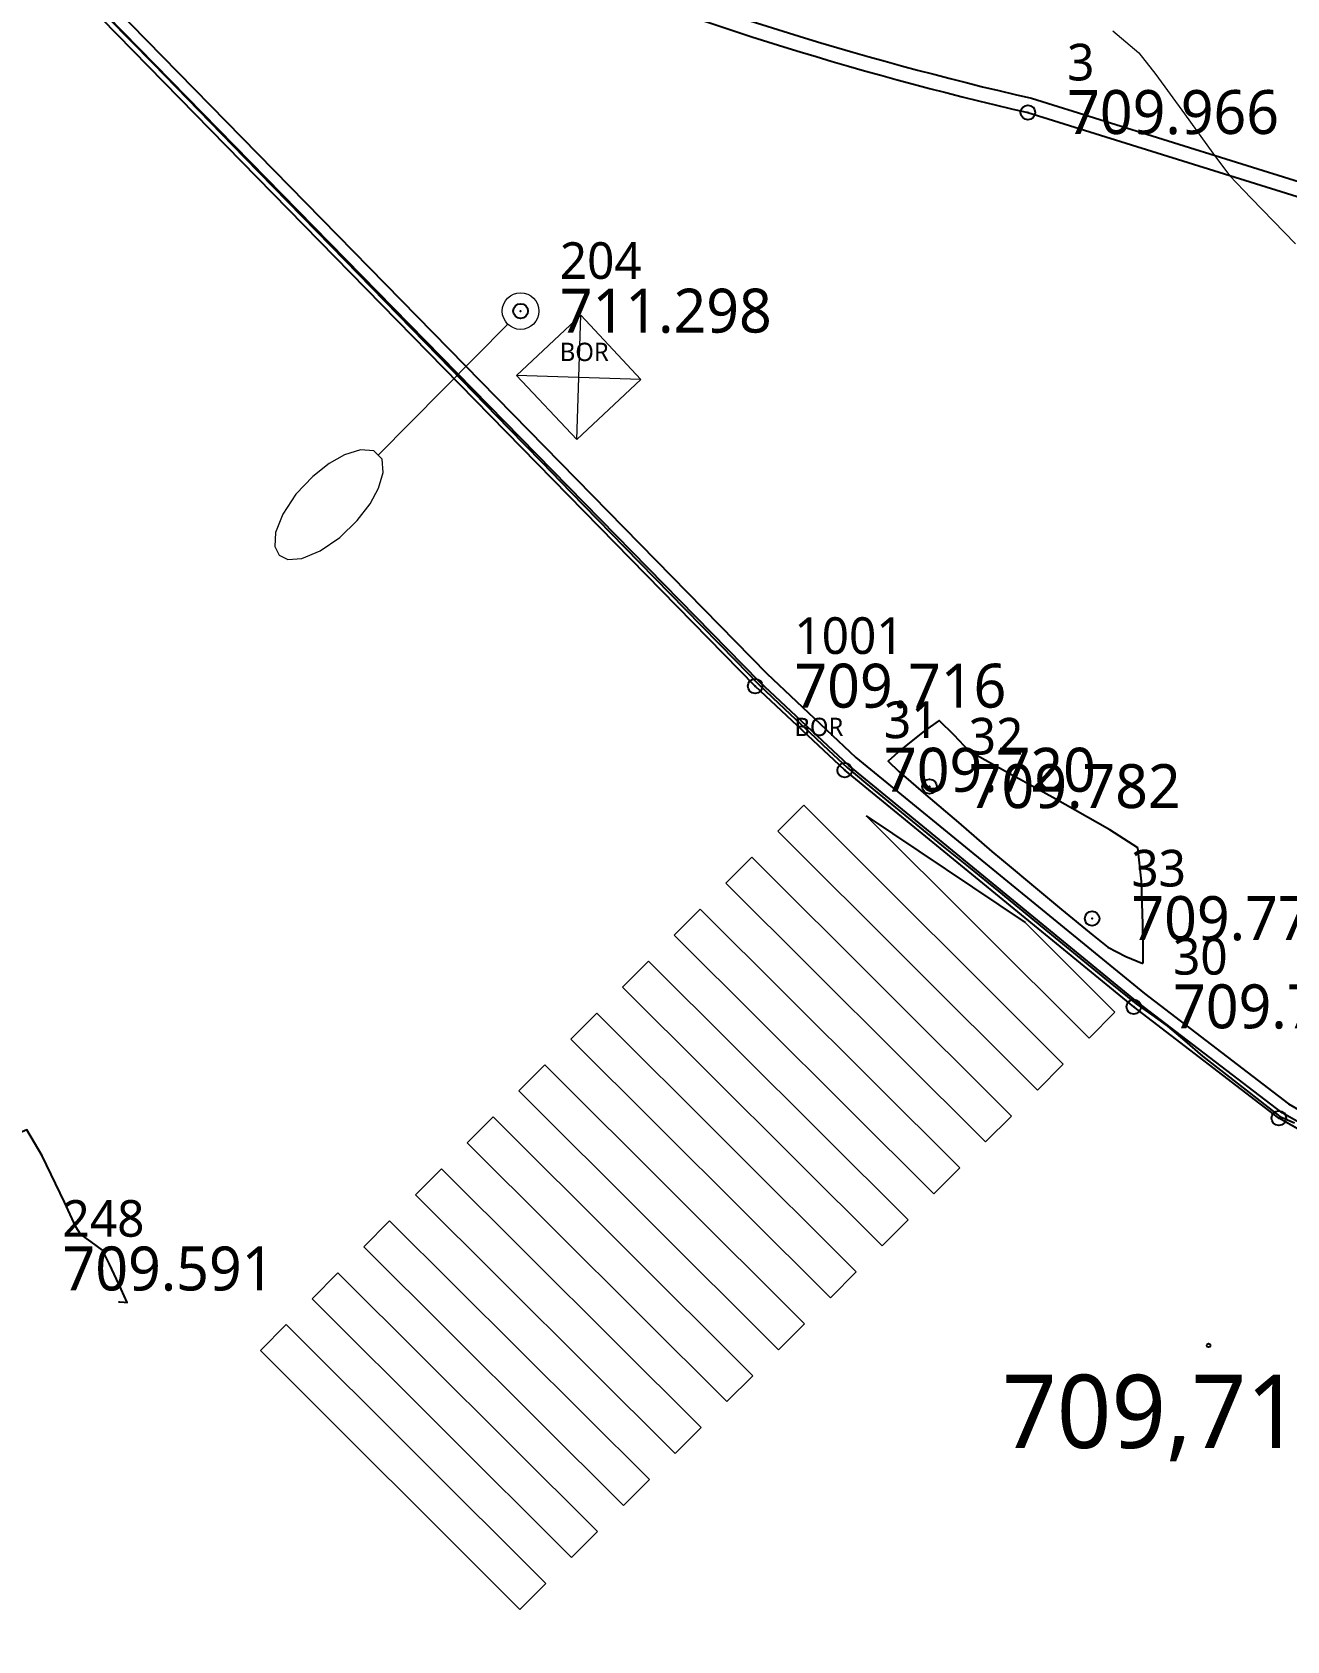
# Model space of a CAD drawing. Header units: metres. Extents: x 429510 to 429857, y 4467140 to 4467333.
# Drawn here: x 429614.44 to 429624.7, y 4467187.77 to 4467200.93 of the extents above; entities that cross this region are included whole.
import ezdxf

# ---------------------------------------------------------------- set-up
doc = ezdxf.new("R2010")
doc.units = ezdxf.units.M
doc.header["$LTSCALE"] = 4
doc.header["$PDMODE"] = 32
doc.header["$PDSIZE"] = 0.12
for name, color, linetype, lineweight in [('38PASO-CEBRA', 254, 'Continuous', 0), ('TB-44BACULO-SENCILLO-P', 254, 'Continuous', 0), ('TB-47REGISTRO-ELECTRICO-P', 213, 'Continuous', 0), ('TRIAL-ACERA', 125, 'Continuous', 9)]:
    doc.layers.add(name, color=color, linetype=linetype, lineweight=lineweight)
for name, color, linetype in [('C-ETIQ', 7, 'Continuous'), ('C-MARC', 7, 'Continuous'), ('C-PUNTOS', 7, 'Continuous'), ('C-SUPE-ETIQ_Puntos', 92, 'Continuous'), ('C-TOPO-FEAT', 94, 'Continuous')]:
    doc.layers.add(name, color=color, linetype=linetype)
for name, color, linetype, lineweight, true_color in [('C-SUPE_CurvasMaestras', 48, 'Continuous', 18, 0x574100), ('TRIAL-BORDILLO', 232, 'Continuous', 9, 0xc70063), ('TRIAL-PINTURA HORIZONTAL', 254, 'Continuous', 9, 0xe0e0e0)]:
    doc.layers.add(name, color=color, linetype=linetype, lineweight=lineweight, true_color=true_color)
doc.layers.add('C-SUPE_CurvasNivel', color=42, linetype='Continuous', true_color=0xb38600)
doc.styles.get("Standard").update_dxf_attribs({"font": 'segoeuil.ttf'})
doc.styles.add('Trial_standard', font='segoeuisl.ttf')

# ---------------------------------------------------------------- blocks, each defined once
blk = doc.blocks.new('*U34')
at = {"flags": 128}
for points in [[(-0.176, -0.178), (-1.942, -1.967)], [(-3.295, -3.329), (-3.177, -3.387), (-2.986, -3.375), (-2.735, -3.272), (-2.466, -3.088), (-2.229, -2.856), (-2.053, -2.627), (-1.939, -2.417), (-1.874, -2.2), (-1.89, -2.018), (-2.001, -1.908), (-2.184, -1.894), (-2.4, -1.962), (-2.609, -2.079), (-2.835, -2.257), (-3.064, -2.498), (-3.245, -2.769), (-3.345, -3.021), (-3.354, -3.212), (-3.295, -3.329)]]:
    blk.add_lwpolyline(points, dxfattribs=at)
blk.add_circle((0, 0), 0.25)
blk = doc.blocks.new('*U35')
for p, q in [((-0.027, -0.848), (0.027, 0.848)), ((0.848, -0.027), (-0.848, 0.027))]:
    blk.add_line(p, q)
at = {"flags": 128}
blk.add_lwpolyline([(0.848, -0.027), (-0.027, -0.848), (-0.848, 0.027), (0.027, 0.848), (0.848, -0.027)], dxfattribs=at)
blk = doc.blocks.new('*U49')
at = {"color": 0, "linetype": 'ByBlock', "lineweight": -2, "transparency": 16777216}
blk.add_point((0, 0), dxfattribs=at)

msp = doc.modelspace()

# ---------------------------------------------------------------- linework, layer by layer
at = {"layer": '38PASO-CEBRA', "color": 254, "linetype": 'Continuous', "lineweight": 0}
for p, q in [((429620.75, 4467194.606), (429620.538, 4467194.393)), ((429620.75, 4467194.606), (429622.875, 4467192.488)), ((429621.262, 4467194.519), (429623.086, 4467192.701)), ((429620.538, 4467194.393), (429622.663, 4467192.276)), ((429620.326, 4467194.181), (429620.114, 4467193.968)), ((429620.326, 4467194.181), (429622.451, 4467192.063)), ((429620.114, 4467193.968), (429622.239, 4467191.851)), ((429619.903, 4467193.756), (429619.691, 4467193.543)), ((429619.903, 4467193.756), (429622.028, 4467191.638)), ((429622.563, 4467193.646), (429623.298, 4467192.913)), ((429619.691, 4467193.543), (429621.816, 4467191.426)), ((429619.479, 4467193.331), (429619.267, 4467193.118)), ((429619.479, 4467193.331), (429621.604, 4467191.213)), ((429619.267, 4467193.118), (429621.392, 4467191.001)), ((429623.298, 4467192.913), (429623.086, 4467192.701)), ((429619.056, 4467192.906), (429618.844, 4467192.693)), ((429619.056, 4467192.906), (429621.181, 4467190.788)), ((429618.844, 4467192.693), (429620.969, 4467190.576)), ((429618.632, 4467192.481), (429618.42, 4467192.268)), ((429618.632, 4467192.481), (429620.757, 4467190.363)), ((429622.875, 4467192.488), (429622.663, 4467192.276)), ((429618.42, 4467192.268), (429620.545, 4467190.151)), ((429618.208, 4467192.056), (429617.997, 4467191.843)), ((429618.208, 4467192.056), (429620.334, 4467189.938)), ((429622.451, 4467192.063), (429622.239, 4467191.851)), ((429617.997, 4467191.843), (429620.122, 4467189.726)), ((429617.785, 4467191.631), (429617.573, 4467191.418)), ((429617.785, 4467191.631), (429619.91, 4467189.513)), ((429622.028, 4467191.638), (429621.816, 4467191.426)), ((429617.573, 4467191.418), (429619.698, 4467189.301)), ((429617.361, 4467191.206), (429617.15, 4467190.993)), ((429617.361, 4467191.206), (429619.487, 4467189.088)), ((429621.604, 4467191.213), (429621.392, 4467191.001)), ((429617.15, 4467190.993), (429619.275, 4467188.876)), ((429616.938, 4467190.781), (429616.726, 4467190.568)), ((429616.938, 4467190.781), (429619.063, 4467188.663)), ((429621.181, 4467190.788), (429620.969, 4467190.576)), ((429616.726, 4467190.568), (429618.851, 4467188.451)), ((429616.514, 4467190.356), (429616.303, 4467190.143)), ((429616.514, 4467190.356), (429618.64, 4467188.238)), ((429620.757, 4467190.363), (429620.545, 4467190.151)), ((429616.303, 4467190.143), (429618.428, 4467188.026)), ((429620.334, 4467189.938), (429620.122, 4467189.726)), ((429619.91, 4467189.513), (429619.698, 4467189.301)), ((429619.487, 4467189.088), (429619.275, 4467188.876)), ((429619.063, 4467188.663), (429618.851, 4467188.451)), ((429618.64, 4467188.238), (429618.428, 4467188.026))]:
    msp.add_line(p, q, dxfattribs=at)
at = {"layer": 'C-MARC', "color": 7, "linetype": 'Continuous', "lineweight": -3}
msp.add_circle((429624.064, 4467190.186, 709.711), 0.015, dxfattribs=at)
at = {"layer": 'C-SUPE_CurvasMaestras', "color": 48, "linetype": 'Continuous', "lineweight": 18, "true_color": 0x574100, "elevation": 710, "flags": 128}
msp.add_lwpolyline([(429623.281, 4467200.944), (429623.494, 4467200.763), (429623.632, 4467200.585), (429623.866, 4467200.263), (429624.1, 4467199.941), (429624.235, 4467199.76), (429624.413, 4467199.574), (429624.776, 4467199.201)], dxfattribs=at)
at = {"layer": 'C-SUPE_CurvasNivel', "color": 42, "linetype": 'Continuous', "lineweight": -3, "true_color": 0xb38600, "flags": 128}
for points, elevation in [([(429614.876, 4467201.238), (429615.425, 4467200.675), (429616.174, 4467199.907), (429616.995, 4467199.066), (429617.759, 4467198.283), (429618.338, 4467197.689), (429618.604, 4467197.416), (429618.845, 4467197.169), (429619.284, 4467196.719), (429619.78, 4467196.21), (429620.191, 4467195.79), (429620.374, 4467195.602), (429620.495, 4467195.488), (429620.686, 4467195.309), (429620.8, 4467195.202), (429620.952, 4467195.058), (429621.105, 4467194.914), (429621.259, 4467194.787), (429621.579, 4467194.526), (429621.909, 4467194.256), (429622.098, 4467194.103), (429622.347, 4467193.899), (429622.809, 4467193.52), (429623.259, 4467193.152), (429623.47, 4467192.98), (429623.6, 4467192.89), (429623.729, 4467192.799), (429623.87, 4467192.679), (429624.015, 4467192.554), (429624.187, 4467192.418), (429624.483, 4467192.187), (429624.648, 4467192.059), (429624.767, 4467192.007)], 709.8), ([(429615.143, 4467190.543), (429615.151, 4467190.542), (429615.188, 4467190.539), (429615.213, 4467190.537), (429615.163, 4467190.646), (429615.068, 4467190.85), (429615.012, 4467190.965), (429614.919, 4467191.034), (429614.832, 4467191.097), (429614.794, 4467191.155), (429614.701, 4467191.358), (429614.518, 4467191.737), (429614.391, 4467191.95), (429614.179, 4467191.861), (429613.833, 4467191.675), (429613.633, 4467191.563)], 709.6)]:
    msp.add_lwpolyline(points, dxfattribs=dict(at, elevation=elevation))
at = {"layer": 'C-SUPE_CurvasNivel', "color": 42, "linetype": 'Continuous', "lineweight": -3, "true_color": 0xb38600, "elevation": 709.8, "flags": 128}
msp.add_lwpolyline([(429623.526, 4467193.311), (429623.528, 4467193.323), (429623.529, 4467193.406), (429623.527, 4467193.629), (429623.514, 4467193.985), (429623.484, 4467194.257), (429623.255, 4467194.404), (429622.788, 4467194.669), (429622.324, 4467194.926), (429622.104, 4467195.048), (429621.981, 4467195.18), (429621.859, 4467195.299), (429621.74, 4467195.216), (429621.545, 4467195.059), (429621.441, 4467194.968), (429621.53, 4467194.883), (429621.627, 4467194.799), (429621.751, 4467194.692), (429622.016, 4467194.465), (429622.291, 4467194.229), (429622.447, 4467194.096), (429622.597, 4467193.971), (429622.861, 4467193.753), (429623.116, 4467193.543), (429623.239, 4467193.444), (429623.387, 4467193.369), (429623.526, 4467193.311)], close=True, dxfattribs=at)
at = {"layer": 'C-TOPO-FEAT', "color": 94, "linetype": 'Continuous', "lineweight": -3}
for points in [[(429625.173, 4467191.801, 709.905), (429624.667, 4467192.088, 709.896), (429624.667, 4467192.088, 709.896), (429623.483, 4467192.996, 709.857), (429621.119, 4467194.931, 709.86), (429620.388, 4467195.617, 709.856), (429614.658, 4467201.468, 709.815)], [(429625.146, 4467191.759, 709.765), (429624.639, 4467192.046, 709.756), (429624.639, 4467192.046, 709.756), (429623.452, 4467192.957, 709.717), (429621.086, 4467194.893, 709.72), (429620.353, 4467195.581, 709.716), (429614.623, 4467201.433, 709.675)]]:
    msp.add_polyline3d(points, dxfattribs=at)
at = {"layer": 'TRIAL-ACERA', "lineweight": -3}
for points in [[(429614.448, 4467203.571, 0.079906), (429622.585, 4467200.275), (429626.564, 4467199.034), (429629.565, 4467197.693), (429629.668, 4467197.683), (429638.582, 4467200.763), (429642.926, 4467202.265, -0.32527), (429644.308, 4467202.186, -0.158051), (429644.621, 4467201.699), (429647.338, 4467194.222), (429648.053, 4467192.335), (429656.339, 4467194.925), (429670.172, 4467199.214), (429679.222, 4467201.998), (429691.57, 4467205.861)], [(429614.51, 4467203.674, 0.079948), (429622.616, 4467200.391), (429626.529, 4467199.171)]]:
    msp.add_lwpolyline(points, format="xyb", dxfattribs=at)
at = {"layer": 'TRIAL-BORDILLO', "lineweight": -3}
for points in [[(429639.044, 4467186.788, -0.085934), (429624.639, 4467192.046), (429623.452, 4467192.957), (429621.086, 4467194.893), (429620.353, 4467195.581), (429614.623, 4467201.433), (429611.065, 4467204.901), (429604.738, 4467211.184), (429595.933, 4467219.972), (429579.753, 4467236.224), (429575.201, 4467240.715)], [(429620.449, 4467195.683), (429621.178, 4467194.998), (429623.539, 4467193.067), (429624.717, 4467192.163, 0.085882), (429639.069, 4467186.926, 0.050178), (429643.95, 4467186.543, 0.033632), (429649.72, 4467187.059, 0.044988), (429654.69, 4467188.309), (429660.518, 4467190.076), (429670.846, 4467193.225), (429678.067, 4467195.49), (429678.973, 4467195.839), (429681.996, 4467196.694), (429682.905, 4467196.977), (429693.294, 4467200.199)]]:
    msp.add_lwpolyline(points, format="xyb", dxfattribs=at)
msp.add_lwpolyline([(429620.453, 4467195.679), (429614.722, 4467201.532), (429611.163, 4467205.001), (429604.837, 4467211.283), (429596.032, 4467220.071)], dxfattribs=at)
at = {"layer": 'TRIAL-PINTURA HORIZONTAL', "lineweight": -3}
msp.add_lwpolyline([(429621.262, 4467194.519), (429622.563, 4467193.646)], dxfattribs=at)

# ---------------------------------------------------------------- block references
at = {"layer": 'C-PUNTOS'}
for p in [(429622.585, 4467200.275, 709.966), (429618.433, 4467198.65, 711.298), (429620.353, 4467195.581, 709.716), (429621.086, 4467194.893, 709.72), (429621.78, 4467194.759, 709.782), (429623.111, 4467193.679, 709.77), (429623.452, 4467192.957, 709.717), (429624.639, 4467192.046, 709.756)]:
    msp.add_blockref('*U49', p, dxfattribs=at)
at = {"layer": 'TB-44BACULO-SENCILLO-P', "lineweight": -3, "xscale": 0.6, "yscale": 0.6, "zscale": 0.6}
msp.add_blockref('*U34', (429618.433, 4467198.65), dxfattribs=at)
at = {"layer": 'TB-47REGISTRO-ELECTRICO-P', "lineweight": -3, "xscale": 0.6, "yscale": 0.6, "zscale": 0.6}
msp.add_blockref('*U35', (429618.909, 4467198.107), dxfattribs=at)

# ---------------------------------------------------------------- texts
at = {"layer": 'C-ETIQ', "linetype": 'ByBlock', "style": 'Trial_standard'}
for s, insert, char_height, attachment_point in [('3', (429622.906, 4467200.533, 709.966), 0.3, 7), ('204', (429618.754, 4467198.909, 711.298), 0.3, 7), ('BOR', (429618.754, 4467198.391, 711.298), 0.15, 1), ('1001', (429620.674, 4467195.84, 709.716), 0.3, 7), ('31', (429621.407, 4467195.151, 709.72), 0.3, 7), ('BOR', (429620.674, 4467195.322, 709.716), 0.15, 1), ('32', (429622.101, 4467195.017, 709.782), 0.3, 7), ('33', (429623.432, 4467193.937, 709.77), 0.3, 7), ('30', (429623.773, 4467193.216, 709.717), 0.3, 7), ('248', (429614.684, 4467191.071, 709.591), 0.3, 7)]:
    msp.add_mtext(s, dxfattribs=dict(at, insert=insert, char_height=char_height, attachment_point=attachment_point))
at = {"layer": 'C-ETIQ', "color": 1, "linetype": 'ByBlock', "char_height": 0.36, "attachment_point": 4, "style": 'Trial_standard'}
for s, insert in [('709.966', (429622.906, 4467200.275, 709.966)), ('711.298', (429618.754, 4467198.65, 711.298)), ('709.716', (429620.674, 4467195.581, 709.716)), ('709.720', (429621.407, 4467194.893, 709.72)), ('709.782', (429622.101, 4467194.759, 709.782)), ('709.770', (429623.432, 4467193.679, 709.77)), ('709.717', (429623.773, 4467192.957, 709.717)), ('709.591', (429614.684, 4467190.812, 709.591))]:
    msp.add_mtext(s, dxfattribs=dict(at, insert=insert))
at = {"layer": 'C-SUPE-ETIQ_Puntos', "color": 92, "linetype": 'Continuous', "lineweight": -3, "insert": (429624.064, 4467189.946, 709.711), "char_height": 0.6, "attachment_point": 2}
msp.add_mtext('709,71 m', dxfattribs=at)

doc.saveas('drawing.dxf')
